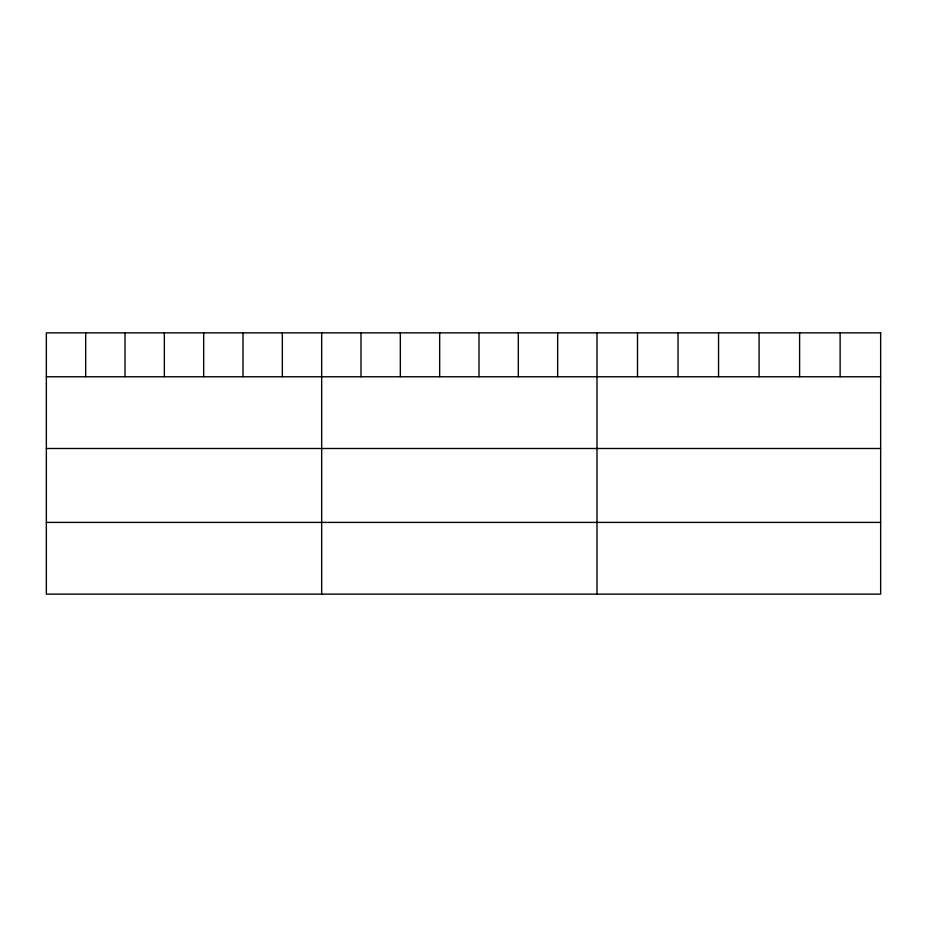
<?xml version="1.0" encoding="UTF-8"?>
<svg xmlns="http://www.w3.org/2000/svg" width="927" height="927" viewBox="0 0 927 927"><rect width="100%" height="100%" fill="white"/><g stroke="black" fill="none" stroke-linecap="round" stroke-linejoin="round"><path stroke-width="1.39" d="M46.35 376.756L880.65 376.756M46.35 448.494L880.65 448.494M46.35 522.399L880.65 522.399M840.129 332.863L840.129 376.756M799.607 332.863L799.607 376.756M759.086 332.863L759.086 376.756M718.552 332.863L718.552 376.756M678.031 332.863L678.031 376.756M637.509 332.863L637.509 376.756M596.988 332.863L596.988 594.137M557.66 332.863L557.66 376.756M518.32 332.863L518.32 376.756M478.992 332.863L478.992 376.756M439.665 332.863L439.665 376.756M400.337 332.863L400.337 376.756M360.997 332.863L360.997 376.756M321.669 332.863L321.669 594.137M282.341 332.863L282.341 376.756M243.001 332.863L243.001 376.756M203.673 332.863L203.673 376.756M164.346 332.863L164.346 376.756M125.018 332.863L125.018 376.756M85.678 332.863L85.678 376.756M880.65 332.863L46.35 332.863L46.35 594.137L880.65 594.137L880.65 332.863"/></g></svg>
